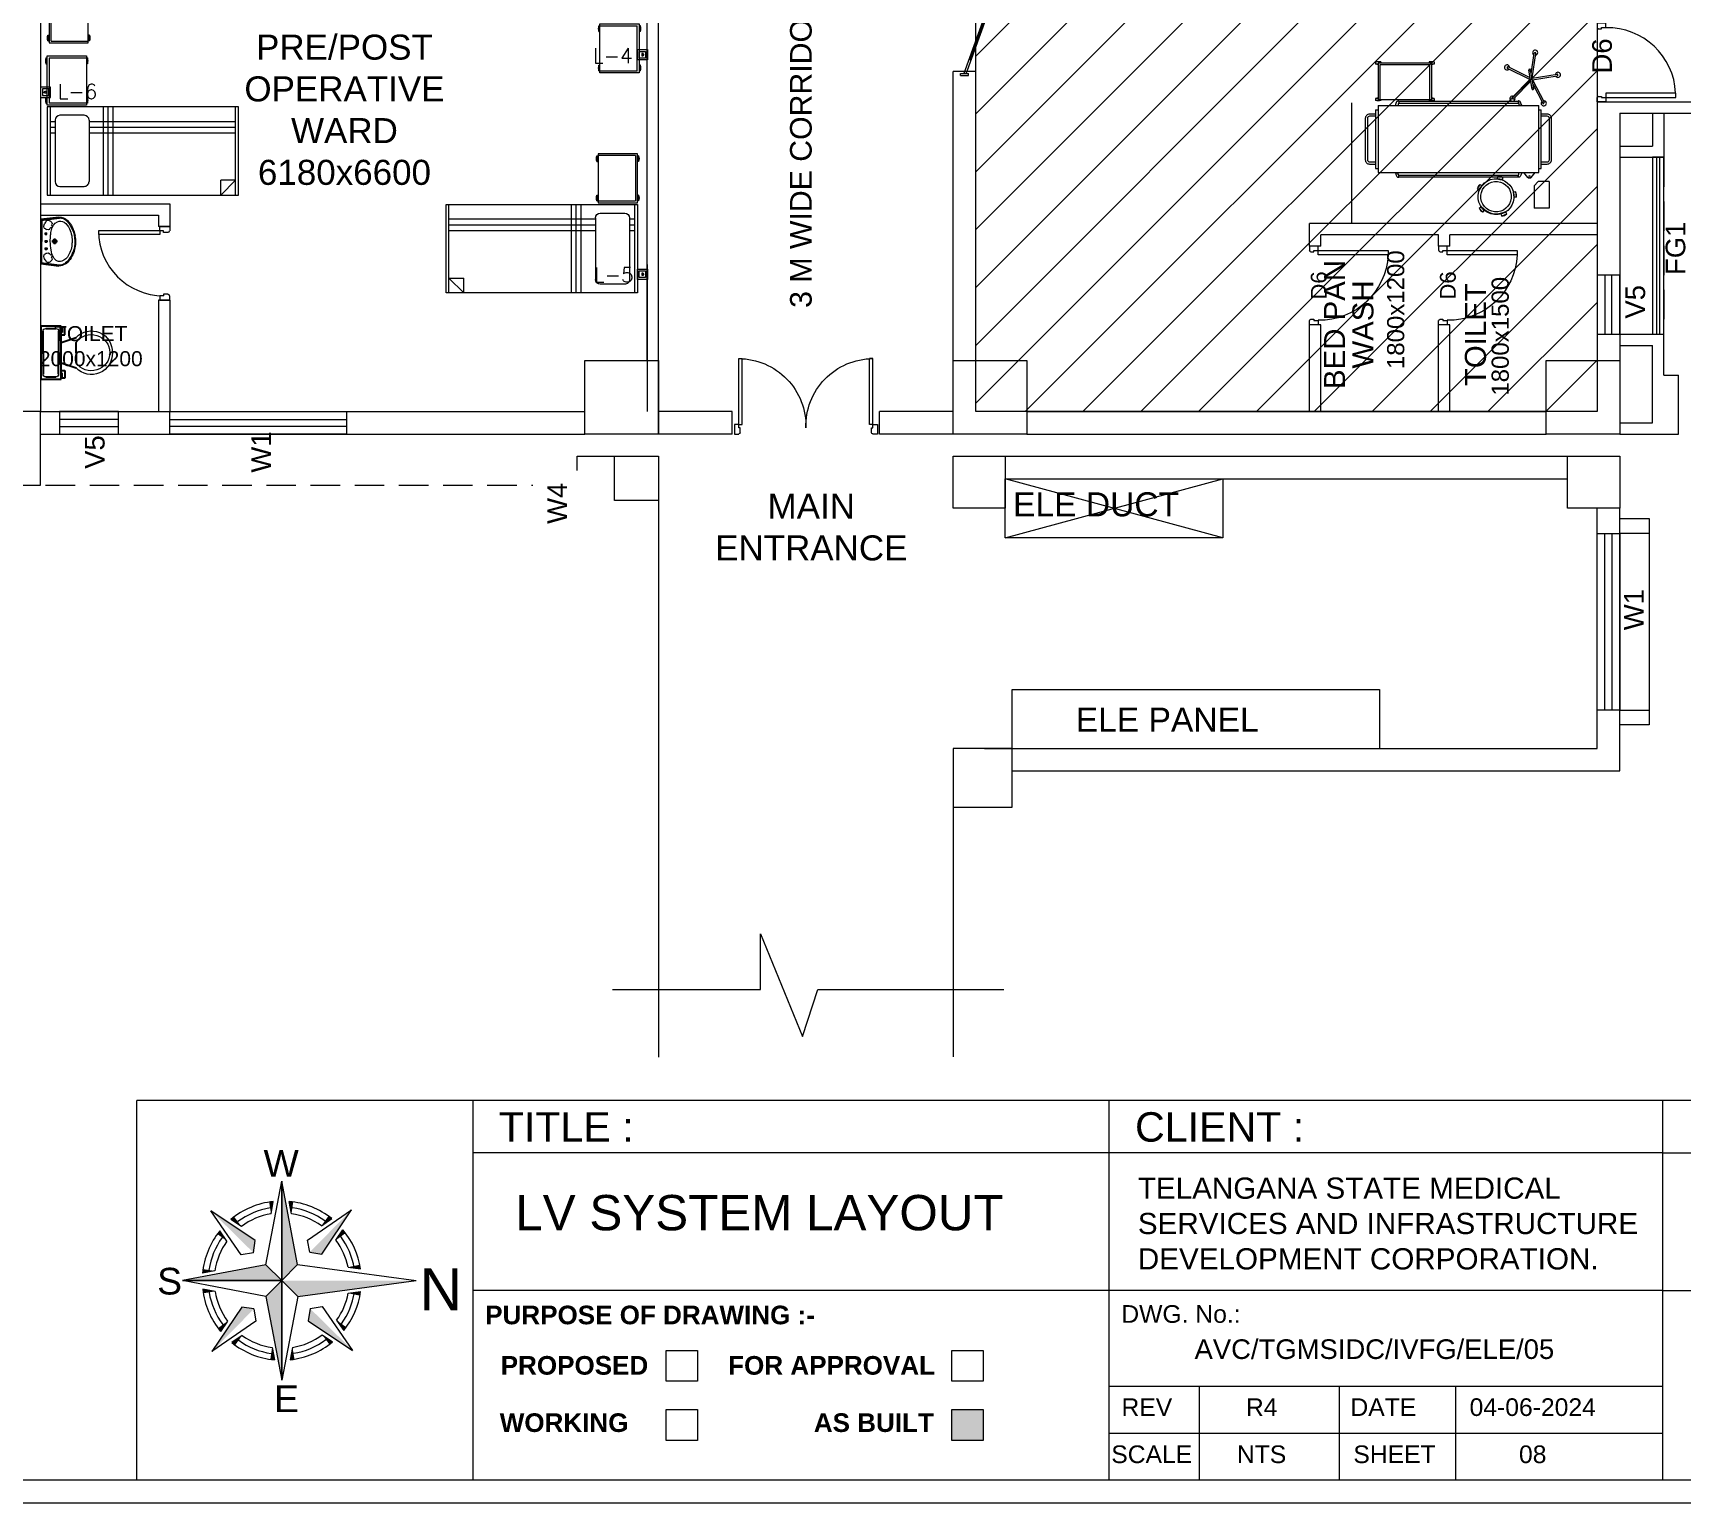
# Model space of a CAD drawing. Extents: x 3552052 to 4102982, y -707811 to -630695.
# Drawn here: x 3829837 to 3846626, y -666235 to -651262 of the extents above; entities that cross this region are included whole.
import ezdxf
from ezdxf.enums import TextEntityAlignment as Align

# ---------------------------------------------------------------- set-up
doc = ezdxf.new("R2010")
doc.units = 0
doc.header["$LTSCALE"] = 6
doc.header["$MEASUREMENT"] = 0
doc.linetypes.add('CONTINU', pattern=[0])
doc.linetypes.add('HIDDEN', pattern=[0.375, 0.25, -0.125])
doc.layers.get('0').update_dxf_attribs({"linetype": 'CONTINUOUS', "lineweight": 0})
for name, color, linetype, lineweight in [('0.0', 8, 'CONTINUOUS', 0), ('Bed', 33, 'CONTINUOUS', 0), ('Chajja', 7, 'CONTINUOUS', 0), ('COL', 5, 'CONTINUOUS', 0), ('D.F', 251, 'CONTINUOUS', 0), ('DIM', 7, 'CONTINUOUS', 0), ('DOOR', 44, 'CONTINUOUS', 0), ('ELE.LAN POINT', 3, 'CONTINUOUS', 0), ('FA-FIRE TEXT', 7, 'CONTINUOUS', 0), ('formate text', 8, 'CONTINUOUS', 0), ('furniture', 33, 'CONTINUOUS', 0), ('JOINERY', 7, 'CONTINUOUS', 0), ('MEP_HVAC_TEXT', 7, 'CONTINUOUS', 0), ('TITLE', 7, 'CONTINUOUS', 0), ('WALL', 8, 'CONTINUOUS', 0), ('Window', 161, 'CONTINUOUS', 0)]:
    doc.layers.add(name, color=color, linetype=linetype, lineweight=lineweight)
doc.styles.add('ARIAL', font='arial.ttf')
doc.styles.add('FORMATE', font='arialbd.ttf')
doc.styles.add('ROMANS', font='romans.shx')
doc.styles.add('style3', font='arialbd.ttf')
doc.linetypes.add('ZIGZAG', pattern='A,0.0001,-0.2,[131,ltypeshp.shx,S=0.2,R=0,X=-0.2,Y=0],-0.4,[131,ltypeshp.shx,S=0.2,R=180,X=0.2,Y=0],-0.2', length=0.8001)

# ---------------------------------------------------------------- blocks, each defined once
blk = doc.blocks.new('Z$W@#5624')
at = {"layer": 'DOOR'}
for p, q in [((1770, 446), (949, 745)), ((1779, 470), (957, 769)), ((1122, 709), (1113, 685)), ((1610, 518), (1117, 697)), ((0, 499), (25, 499)), ((0, 400), (0, 499)), ((19, 429), (28, 453)), ((19, 429), (840, 130)), ((25, 400), (25, 499)), ((28, 453), (849, 154)), ((1614, 529), (1606, 506)), ((1779, 470), (1770, 446)), ((1798, 499), (1773, 499)), ((1773, 400), (1773, 499)), ((1798, 400), (1798, 499)), ((0, 400), (25, 400)), ((183, 369), (192, 393)), ((188, 381), (680, 202)), ((685, 214), (676, 190)), ((1798, 400), (1773, 400))]:
    blk.add_line(p, q, dxfattribs=at)
at = {"layer": 'DOOR', "color": 145, "extrusion": (0, 0, -1)}
for centre, start_param, end_param in [((0, 449), -0.523599, 0.523599), ((1798, 449), 2.617994, 3.665191)]:
    blk.add_ellipse(centre, major_axis=(899, 0), ratio=1, start_param=start_param, end_param=end_param, dxfattribs=at)
blk = doc.blocks.new('A$C6969112B')
at = {"layer": 'Bed', "color": 8}
for p, q in [((387, 1872), (116, 1872)), ((116, 1872), (116, 1719)), ((387, 1872), (387, 1762)), ((1421, 1704), (1464, 1956)), ((1438, 1701), (1481, 1953)), ((343, 1719), (116, 1719)), ((343, 1719), (387, 1762)), ((428, 1689), (478, 1729)), ((478, 1766), (1160, 1766)), ((478, 131), (478, 1766)), ((521, 1793), (1116, 1793)), ((521, 1766), (521, 1793)), ((1116, 1766), (1116, 1793)), ((1160, 131), (1160, 1766)), ((1374, 1709), (1186, 1807)), ((1421, 1704), (1194, 1823)), ((1409, 1685), (1229, 1510)), ((1324, 1707), (1324, 1710)), ((1329, 1699), (1522, 1666)), ((1332, 1716), (1525, 1683)), ((1340, 1697), (1343, 1714)), ((1438, 1701), (1691, 1738)), ((1443, 1679), (1554, 1454)), ((1483, 1690), (1694, 1721)), ((1512, 1667), (1515, 1685)), ((229, 1539), (227, 1517)), ((227, 1517), (279, 1511)), ((229, 1539), (281, 1533)), ((281, 1533), (279, 1511)), ((428, 1654), (478, 1615)), ((432, 1559), (432, 1557)), ((434, 343), (434, 1557)), ((451, 343), (451, 1557)), ((453, 1559), (453, 1557)), ((476, 1595), (476, 1561)), ((1162, 1595), (1162, 1561)), ((1185, 1559), (1185, 1557)), ((1186, 343), (1186, 1557)), ((1204, 343), (1204, 1557)), ((1205, 1559), (1205, 1557)), ((1425, 1676), (1242, 1497)), ((1425, 1676), (1538, 1447)), ((1530, 1671), (1531, 1675)), ((55, 1439), (34, 1391)), ((54, 1382), (34, 1391)), ((75, 1430), (54, 1382)), ((75, 1430), (55, 1439)), ((72, 1402), (64, 1406)), ((429, 1399), (408, 1396)), ((408, 1396), (414, 1344)), ((436, 1347), (414, 1344)), ((429, 1399), (436, 1347)), ((76, 1196), (91, 1212)), ((116, 1161), (76, 1196)), ((130, 1178), (91, 1212)), ((120, 1198), (114, 1191)), ((116, 1161), (130, 1178)), ((347, 1187), (301, 1160)), ((358, 1168), (347, 1187)), ((313, 1141), (301, 1160)), ((358, 1168), (313, 1141)), ((1234, 703), (1212, 703)), ((1212, 703), (1212, 650)), ((1223, 131), (1223, 676)), ((1223, 676), (1594, 676)), ((1234, 703), (1234, 676)), ((1605, 703), (1583, 703)), ((1583, 703), (1583, 676)), ((1594, 676), (1594, 131)), ((1605, 703), (1605, 650)), ((1223, 650), (1212, 650)), ((1223, 659), (1577, 659)), ((1577, 659), (1577, 148)), ((1605, 650), (1594, 650)), ((432, 340), (432, 343)), ((453, 340), (453, 343)), ((476, 304), (476, 339)), ((1162, 304), (1162, 339)), ((1185, 340), (1185, 343)), ((1205, 340), (1205, 343)), ((1160, 131), (478, 131)), ((521, 105), (521, 131)), ((1116, 105), (521, 105)), ((1116, 105), (1116, 131)), ((1223, 157), (1212, 157)), ((1212, 157), (1212, 105)), ((1234, 105), (1212, 105)), ((1577, 148), (1223, 148)), ((1594, 131), (1223, 131)), ((1234, 131), (1234, 105)), ((1583, 131), (1583, 105)), ((1605, 105), (1583, 105)), ((1605, 157), (1594, 157)), ((1605, 157), (1605, 105))]:
    blk.add_line(p, q, dxfattribs=at)
for points in [[(565, 1793), (565, 1854, -0.414214), (608, 1897), (1029, 1897, -0.414214), (1073, 1854), (1073, 1793)], [(587, 1793), (587, 1854, -0.414214), (608, 1875), (1029, 1875, -0.414214), (1051, 1854), (1051, 1793)], [(476, 1593), (451, 1585, 0.318781), (430, 1563), (430, 1559), (455, 1559), (455, 1563), (476, 1563)], [(1162, 1593), (1186, 1585, -0.318781), (1208, 1563), (1208, 1559), (1182, 1559), (1182, 1563), (1162, 1563)], [(476, 307), (451, 314, -0.318781), (430, 336), (430, 340), (455, 340), (455, 336), (476, 336)], [(1162, 307), (1186, 314, 0.318781), (1208, 336), (1208, 340), (1182, 340), (1182, 336), (1162, 336)], [(1073, 105), (1073, 44, -0.414214), (1029, 0), (608, 0, -0.414214), (565, 44), (565, 105)], [(1051, 105), (1051, 44, -0.414214), (1029, 22), (608, 22, -0.414214), (587, 44), (587, 105)]]:
    blk.add_lwpolyline(points, format="xyb", dxfattribs=at)
for points in [[(432, 1557), (453, 1557)], [(476, 1595), (478, 1595)], [(476, 1561), (478, 1561)], [(1162, 1595), (1160, 1595)], [(1162, 1561), (1160, 1561)], [(1205, 1557), (1185, 1557)], [(432, 343), (453, 343)], [(476, 339), (478, 339)], [(1162, 339), (1160, 339)], [(1205, 343), (1185, 343)], [(476, 304), (478, 304)], [(1162, 304), (1160, 304)]]:
    blk.add_lwpolyline(points, dxfattribs=at)
blk.add_circle((435, 1672), 9.27, dxfattribs=at)
for centre, radius, start, end in [((441, 1672), 21.4, 125.427, 234.573), ((1289, 676), 80.7, 161.0754, 198.9246), ((1158, 676), 80.7, 0, 18.9246), ((1660, 676), 80.7, 161.0754, 180), ((1529, 676), 80.7, 341.0754, 18.9246), ((1289, 131), 80.7, 161.0754, 198.9246), ((1158, 131), 80.7, 341.0754, 0), ((1660, 131), 80.7, 180, 198.9246), ((1529, 131), 80.7, 341.0754, 18.9246)]:
    blk.add_arc(centre, radius, start, end, dxfattribs=at)
at = {"layer": 'Bed', "color": 8, "extrusion": (0, 0, -1)}
for centre, major_axis, start_param, end_param in [((1184, 1818), (18.5, 18.5), 1.608733, 7.212244), ((1474, 1962), (18.5, 18.5), 2.86537, 8.468881), ((1471, 1955), (4.94, 4.94), 4.096329, 5.660611), ((1427, 1691), (194, 194), -0.622575, -0.609545), ((1474, 1954), (4.94, 4.94), -0.609545, 0.954736), ((1189, 1814), (4.94, 4.94), 2.839692, 4.403974), ((1427, 1691), (194, 194), 4.403974, 4.417003), ((1191, 1817), (4.94, 4.94), 4.417003, 5.981285), ((1331, 1705), (4.94, 4.94), 2.525533, 4.096329), ((1331, 1709), (4.94, 4.94), 4.096329, 5.667125), ((1524, 1676), (4.94, 4.94), -0.61606, 0.954736), ((1699, 1730), (18.5, 18.5), 4.122007, 9.725518), ((1692, 1731), (4.94, 4.94), -0.930219, 0.634062), ((1693, 1728), (4.94, 4.94), 0.647092, 2.211374), ((1427, 1691), (-194, 194), 2.204859, 2.217888), ((232, 1332), (-182, 20), -0.000636, 6.282549), ((261, 1590), (-57.1, 57.1), 3.707499, 4.368094), ((247, 1460), (-57.1, 57.1), 0.565907, 1.226501), ((1230, 1499), (18.5, 18.5), 0.352096, 5.955607), ((1523, 1672), (4.94, 4.94), 0.954736, 2.525533), ((114, 1384), (-57.1, 57.1), 5.588367, 6.248962), ((232, 1332), (-123, 123), 4.624291, 5.911682), ((-5, 1437), (-57.1, 57.1), 2.446775, 3.107369), ((232, 1332), (-154, 17), -0.00023, 6.282955), ((487, 1380), (-57.1, 57.1), 5.038602, 5.699197), ((357, 1363), (-57.1, 57.1), 1.897009, 2.557604), ((1234, 1505), (4.94, 4.94), 3.160366, 4.724648), ((1427, 1691), (-194, 194), 4.718133, 4.731162), ((1237, 1502), (4.94, 4.94), 1.583055, 3.147337), ((1549, 1444), (18.5, 18.5), -0.904541, 4.69897), ((1544, 1450), (4.94, 4.94), 1.903729, 3.468011), ((1427, 1691), (194, 194), 1.8907, 1.903729), ((1547, 1451), (4.94, 4.94), 0.326418, 1.8907), ((146, 1236), (-57.1, 57.1), 4.308534, 4.969129), ((61, 1137), (-57.1, 57.1), 1.166941, 1.827536), ((363, 1107), (-57.1, 57.1), 6.205277, 6.865872), ((296, 1220), (-57.1, 57.1), 3.063684, 3.724279)]:
    blk.add_ellipse(centre, major_axis=major_axis, ratio=1, start_param=start_param, end_param=end_param, dxfattribs=at)
blk = doc.blocks.new('1000')
at = {"layer": 'DOOR'}
for p, q in [((0, -111, 0), (0, 0)), ((0, 0), (55, 0, 0)), ((945, 0, 0), (945, -2, 0)), ((1000, 0), (945, 0, 0)), ((1000, -111, 0), (1000, 0)), ((55, -111, 0), (0, -111, 0)), ((55, 0, 0), (55, -3, 0)), ((70, -55, 0), (55, -55, 0)), ((55, -55, 0), (55, -111, 0)), ((55, -111, 0), (55, -1001, 0)), ((111, -111, 0), (55, -111, 0)), ((70, -15, 0), (68, -15, 0)), ((70, -15, 0), (70, -55, 0)), ((111, -1001, 0), (111, -111, 0)), ((930, -15, 0), (930, -55, 0)), ((930, -15, 0), (932, -15, 0)), ((930, -55, 0), (945, -55, 0)), ((945, -55, 0), (945, -111, 0)), ((945, -111, 0), (1000, -111, 0)), ((55, -1001, 0), (111, -1001, 0))]:
    blk.add_line(p, q, dxfattribs=at)
for centre, start_param, end_param in [((55, -15, 0), 3.926897, 5.497693), ((945, -15, 0), -0.785492, 0.785304)]:
    blk.add_ellipse(centre, major_axis=(-8.84, 8.84, 0), ratio=1, start_param=start_param, end_param=end_param, dxfattribs=at)
at = {"layer": 'DOOR', "color": 145}
blk.add_ellipse((71, -128, 0), major_axis=(597, 637, 0), ratio=0.999944, start_param=3.940126, end_param=5.484659, dxfattribs=at)
blk = doc.blocks.new('A$C45A5314D')
at = {"layer": 'furniture', "color": 6, "ltscale": 0.75}
for p, q in [((-1962, 946), (-1950, 946)), ((-1962, 946), (-1950, 946)), ((-1962, 946), (-1962, 887)), ((-1962, 944), (-1950, 944)), ((-1962, 943), (-1950, 943)), ((-1962, 941), (-1950, 941)), ((-1962, 939), (-1950, 939)), ((-1962, 936), (-1950, 936)), ((-1962, 932), (-1950, 932)), ((-1962, 927), (-1950, 927)), ((-1962, 921), (-1950, 921)), ((-1962, 913), (-1950, 913)), ((-1962, 907), (-1950, 907)), ((-1962, 902), (-1950, 902)), ((-1962, 898), (-1950, 898)), ((-1962, 895), (-1950, 895)), ((-1962, 892), (-1950, 892)), ((-1962, 891), (-1950, 891)), ((-1962, 889), (-1950, 889)), ((-1962, 888), (-1950, 888)), ((-1962, 887), (-1950, 887)), ((-1950, 967), (-1550, 967)), ((-1950, 467), (-1950, 967)), ((-1930, 948), (-1930, 487)), ((-1930, 948), (-1550, 948)), ((-1550, 967), (-1550, 467)), ((-1538, 946), (-1550, 946)), ((-1538, 946), (-1550, 946)), ((-1538, 944), (-1550, 944)), ((-1538, 943), (-1550, 943)), ((-1538, 941), (-1550, 941)), ((-1538, 939), (-1550, 939)), ((-1538, 936), (-1550, 936)), ((-1538, 932), (-1550, 932)), ((-1538, 927), (-1550, 927)), ((-1538, 921), (-1550, 921)), ((-1538, 913), (-1550, 913)), ((-1538, 907), (-1550, 907)), ((-1538, 902), (-1550, 902)), ((-1538, 898), (-1550, 898)), ((-1538, 895), (-1550, 895)), ((-1538, 892), (-1550, 892)), ((-1538, 891), (-1550, 891)), ((-1538, 889), (-1550, 889)), ((-1538, 888), (-1550, 888)), ((-1538, 887), (-1550, 887)), ((-1538, 946), (-1538, 887)), ((-1962, 545), (-1950, 545)), ((-1962, 545), (-1950, 545)), ((-1962, 545), (-1962, 486)), ((-1962, 543), (-1950, 543)), ((-1962, 542), (-1950, 542)), ((-1962, 540), (-1950, 540)), ((-1962, 538), (-1950, 538)), ((-1962, 535), (-1950, 535)), ((-1962, 531), (-1950, 531)), ((-1962, 526), (-1950, 526)), ((-1962, 520), (-1950, 520)), ((-1962, 512), (-1950, 512)), ((-1962, 506), (-1950, 506)), ((-1538, 545), (-1550, 545)), ((-1538, 545), (-1550, 545)), ((-1538, 543), (-1550, 543)), ((-1538, 542), (-1550, 542)), ((-1538, 540), (-1550, 540)), ((-1538, 538), (-1550, 538)), ((-1538, 535), (-1550, 535)), ((-1538, 531), (-1550, 531)), ((-1538, 526), (-1550, 526)), ((-1538, 520), (-1550, 520)), ((-1538, 512), (-1550, 512)), ((-1538, 506), (-1550, 506)), ((-1538, 545), (-1538, 486)), ((-1962, 501), (-1950, 501)), ((-1962, 497), (-1950, 497)), ((-1962, 494), (-1950, 494)), ((-1962, 491), (-1950, 491)), ((-1962, 490), (-1950, 490)), ((-1962, 488), (-1950, 488)), ((-1962, 487), (-1950, 487)), ((-1962, 486), (-1950, 486)), ((-1962, 486), (-1950, 486)), ((-1550, 467), (-1950, 467)), ((-1550, 487), (-1930, 487)), ((-1538, 501), (-1550, 501)), ((-1538, 497), (-1550, 497)), ((-1538, 494), (-1550, 494)), ((-1538, 491), (-1550, 491)), ((-1538, 490), (-1550, 490)), ((-1538, 488), (-1550, 488)), ((-1538, 487), (-1550, 487)), ((-1538, 486), (-1550, 486))]:
    blk.add_line(p, q, dxfattribs=at)
at = {"layer": 'furniture', "color": 6}
for p, q in [((0, 450), (-1950, 450)), ((-1950, 450), (-1950, -450)), ((-1920, 450), (-1920, -450)), ((-1572, 362), (-1820, 362)), ((-1377, -450), (-1377, 450)), ((-1327, -450), (-1327, 450)), ((-1277, -450), (-1277, 450)), ((-30, -450), (-30, 450)), ((0, -450), (0, 450)), ((-1920, 300), (-1869, 300)), ((-1920, 241), (-1869, 241)), ((-1920, 182), (-1869, 182)), ((-1869, 313), (-1869, -313)), ((-1523, 313), (-1523, -313)), ((-1523, 300), (-30, 300)), ((-1523, 241), (-30, 241)), ((-1523, 182), (-30, 182)), ((-180, -450), (-30, -300)), ((-180, -450), (-180, -300)), ((-30, -300), (-180, -300)), ((-1950, -450), (0, -450)), ((-1820, -362), (-1572, -362))]:
    blk.add_line(p, q, dxfattribs=at)
at = {"layer": 'furniture', "color": 6, "ltscale": 0.75}
for centre, start, end in [((-1876, 917), 161.0754, 198.9247), ((-1624, 917), 341.0754, 18.9247), ((-1876, 516), 161.0754, 198.9247), ((-1624, 516), 341.0754, 18.9247)]:
    blk.add_arc(centre, 91.1, start, end, dxfattribs=at)
at = {"layer": 'furniture', "color": 6}
for centre, start, end in [((-1820, 313), 90, 180), ((-1572, 313), 0, 90), ((-1820, -313), 180, 270), ((-1572, -313), 270, 0)]:
    blk.add_arc(centre, 49.2, start, end, dxfattribs=at)
blk = doc.blocks.new('21500')
at = {"layer": 'DOOR'}
for p, q in [((68, 100), (68, 770)), ((68, 770), (102, 770)), ((102, 100), (102, 770)), ((1398, 100), (1398, 770)), ((1432, 770), (1398, 770)), ((1432, 100), (1432, 770)), ((68, 100), (102, 100)), ((68, 0), (68, 2)), ((82, 15), (80, 15)), ((1432, 100), (1398, 100)), ((1418, 15), (1420, 15)), ((1432, 0), (1432, 2))]:
    blk.add_line(p, q, dxfattribs=at)
for points in [[(82, 65), (68, 65), (68, 100), (22, 100), (22, 0), (68, 0)], [(82, 15), (82, 65)], [(1418, 65), (1432, 65), (1432, 100), (1478, 100), (1478, 0), (1432, 0)], [(1418, 15), (1418, 65)]]:
    blk.add_lwpolyline(points, dxfattribs=at)
at = {"layer": 'DOOR', "color": 145}
for centre, start, end in [((64, 84), 358.4209, 89.721), ((1436, 84), 90.279, 181.5791)]:
    blk.add_arc(centre, 686, start, end, dxfattribs=at)
at = {"layer": 'DOOR'}
for centre, start, end in [((68, 15), 270, 0), ((1432, 15), 180, 270)]:
    blk.add_arc(centre, 12.5, start, end, dxfattribs=at)
blk = doc.blocks.new('750')
at = {"layer": 'DOOR'}
for p, q in [((-50, 705), (-47.5, 705)), ((-35, 690), (-35, 692.5)), ((-50, 45), (-47.5, 45)), ((-35, 60), (-35, 57.5)), ((50, 45), (50, 80)), ((50, 80), (675, 80)), ((50, 45), (675, 45)), ((675, 45), (675, 80))]:
    blk.add_line(p, q, dxfattribs=at)
for points in [[(15, 690), (15, 705), (50, 705), (50, 750), (-50, 750), (-50, 705)], [(-35, 690), (15, 690)], [(15, 60), (15, 45), (50, 45), (50, 0), (-50, 0), (-50, 45)], [(-35, 60), (15, 60)]]:
    blk.add_lwpolyline(points, dxfattribs=at)
for centre, start, end in [((-35, 705), 180, 270), ((-35, 45), 90, 180)]:
    blk.add_arc(centre, 12.5, start, end, dxfattribs=at)
at = {"layer": 'DOOR', "color": 145}
blk.add_arc((15, 45), 660, 0, 90, dxfattribs=at)
blk = doc.blocks.new('rhej')
at = {"color": 8, "lineweight": 25}
for p, q in [((272, 189), (272, 266)), ((272, 266), (298, 266)), ((310, 189), (272, 189)), ((298, 266), (298, 215)), ((298, 215), (310, 215)), ((310, 279), (310, -264)), ((517, 279), (310, 279)), ((336, 228), (336, 8)), ((466, 254), (362, 254)), ((491, 8), (491, 228)), ((517, 8), (517, 279)), ((310, 111), (155, 163)), ((155, 8), (155, 111)), ((155, 8), (155, -96)), ((336, -212), (336, 8)), ((491, 8), (491, -212)), ((517, -264), (517, 8)), ((310, -96), (155, -147)), ((272, -173), (272, -251)), ((310, -173), (272, -173)), ((272, -251), (298, -251)), ((298, -251), (298, -199)), ((298, -199), (310, -199)), ((310, -264), (517, -264)), ((466, -238), (362, -238))]:
    blk.add_line(p, q, dxfattribs=at)
at = {"color": 8, "extrusion": (0, 0, -1)}
for centre, major_axis, start_param, end_param in [((0, 16), (151, -151), 2.319632, 4.738539), ((1, 2), (-134, -134), 0.814663, 3.31238), ((359, 231), (-16.2, -16.2), 0.643501, 2.498091), ((469, 231), (16.2, -16.2), 3.785094, 5.639684), ((0, 0), (-151, -151), 4.686239, 7.105146), ((1, 13), (-134, -134), 4.541602, 7.039318), ((359, -215), (-16.2, -16.2), -0.927295, 0.927295), ((469, -215), (16.2, -16.2), 5.35589, 7.21048)]:
    blk.add_ellipse(centre, major_axis=major_axis, ratio=1, start_param=start_param, end_param=end_param, dxfattribs=at)
blk = doc.blocks.new('u46')
at = {"color": 8, "lineweight": 25}
for p, q in [((-10, 228), (175, 249)), ((-10, 220), (181, 242)), ((-1, -209), (1, 209)), ((57, 81), (29, 81)), ((62, 2), (29, 2)), ((44, 93), (44, 67)), ((44, 14), (44, -13)), ((163, 3), (102, 3)), ((133, -27), (133, 33)), ((62, -73), (29, -73)), ((44, -61), (44, -87)), ((-10, -216), (181, -238)), ((-10, -224), (175, -245))]:
    blk.add_line(p, q, dxfattribs=at)
at = {"color": 8, "extrusion": (0, 0, -1)}
for centre, major_axis, start_param, end_param in [((56, 154), (0, 34), 4.33982, 5.202657), ((145, 128), (1, 126), -1.238036, -0.892193), ((66, 199), (0, 20.7), -1.101507, 0.481509), ((57, 163), (-0.3, 56.9), 0.324902, 0.965135), ((208, 103), (0, 110), -1.431017, -0.436146), ((110, 167), (-6.08, 6.08), 4.867594, 6.265028), ((90, 185), (0, 17.9), 0.880684, 2.260744), ((190, 138), (0, 70.9), -0.405199, 0.56573), ((188, 150), (0, 99.5), -0.132539, 0.848731), ((186, 148), (0.1, 94.4), -0.049658, 0.838116), ((154, 79), (0, 140), 0.557563, 1.193786), ((57, 20), (0, 275), 0.806541, 1.180915), ((50, 14), (0, 294), 0.809856, 1.41441), ((65, 170), (0.3, 49.2), 3.359735, 4.09512), ((44, 81), (0.02, 6.43), 3.139035, 9.42222), ((44, 2), (0.08, 6.43), 3.12883, 9.412015), ((62, 153), (0, 31.9), 2.620328, 3.422401), ((104, 118), (-0.2, 26.8), -1.278641, -0.487266), ((820, -1), (0, 732), -1.56667, -1.474079), ((888, 37), (1, 801), 4.558159, 4.668067), ((96, 136), (0, 7.39), -0.727724, 1.373337), ((387, 48), (0, 296), -1.495794, -1.328336), ((110, 165), (5.47, 5.47), 2.097053, 3.541809), ((133, 3), (0, 21.6), 3.141254, 9.424439), ((133, 3), (-0.1, 15.5), 3.145308, 9.428493), ((133, 3), (0, 10.9), 3.142047372431534, 9.42523267961112), ((13, 7), (0, 298), 1.141495, 1.637774), ((35, 3), (0, 303), 1.155365, 1.952189), ((72, -2), (0, 274), 1.346594, 1.865175), ((56, -148), (0, 34), 4.222121, 5.084958), ((65, -164), (0.1, 49.2), -0.960797, -0.225412), ((145, -122), (0, 126), 4.027191, 4.373034), ((44, -73), (0.02, 6.43), 3.139035, 9.42222), ((62, -147), (-0.1, 31.9), -0.276767, 0.525307), ((104, -111), (0.2, 26.8), 3.628858, 4.420234), ((97, -128), (-0.03, 8.55), 1.455188, 3.796569), ((263, -74), (0, 167), 4.181112, 4.641559), ((110, -161), (-6.08, 6.08), 4.730546, 6.12798), ((111, -159), (6.17, 6.17), 4.354779, 6.027124), ((90, -178), (0, 17.9), 0.880848, 2.260908), ((193, -126), (0, 80.1), 3.554495, 4.299548), ((163, -80), (0, 126), 2.054055, 2.802751), ((56, -13), (0, 287), 1.808981, 2.322804), ((62, -11), (0, 247), 1.579809, 2.112792), ((124, -52), (0, 200), 1.868215, 2.281789), ((66, -193), (0, 20.7), 2.661884, 4.2449), ((57, -157), (0.3, 56.9), 2.176458, 2.816691), ((181, -107), (0, 94.7), 2.890537, 3.362984), ((185, -162), (-0.1, 83.2), 2.850118, 3.264751), ((188, -160), (0, 78.1), 2.562376, 3.231693), ((187, -138), (0, 106), 2.310552, 2.942572), ((172, -117), (0, 123), 2.127435, 2.640092)]:
    blk.add_ellipse(centre, major_axis=major_axis, ratio=1, start_param=start_param, end_param=end_param, dxfattribs=at)
blk = doc.blocks.new('AAA')
at = {"layer": 'D.F', "linetype": 'ByBlock'}
h = blk.add_hatch(dxfattribs=at)
h.set_pattern_fill('ANSI31', color=8, scale=3333, style=0)
h.set_pattern_definition([(45, (895212.25, 36082.3), (-294.59836, 294.59836), [])])
h.paths.add_polyline_path([(3931564.4, -681421.4), (3937894.4, -681421.4), (3937894.4, -697851.4), (3931564.4, -697851.4)])
at = {"layer": 'Chajja', "color": 8, "linetype": 'ByBlock'}
for p, q in [((3927504.4, -698306.5), (3927884.4, -698306.5)), ((3927504.4, -698451.4), (3927504.4, -698306.5)), ((3938424.4, -699091.4, -101230.8), (3938424.4, -700891.4, -101230.8))]:
    blk.add_line(p, q, dxfattribs=at)
at = {"layer": 'Chajja', "color": 8, "linetype": 'HIDDEN', "ltscale": 200}
blk.add_line((3904539.4, -698601.4), (3927054.4, -698601.4), dxfattribs=at)
at = {"layer": 'Chajja', "color": 8, "linetype": 'ByBlock', "elevation": -101230.8}
blk.add_lwpolyline([(3938124.4, -698941.4), (3938424.4, -698941.4), (3938424.4, -699091.4), (3938124.4, -699091.4)], dxfattribs=at)
at = {"layer": 'Chajja', "color": 7, "linetype": 'ByBlock', "elevation": -101230.8}
blk.add_lwpolyline([(3938124.4, -700891.4), (3938424.4, -700891.4), (3938424.4, -701041.4), (3938124.4, -701041.4)], dxfattribs=at)
at = {"layer": 'COL', "color": 8}
for points in [[(3928334.4, -697331.5), (3928334.4, -698081.5), (3927584.4, -698081.5), (3927584.4, -697331.5)], [(3922039.4, -697851.4), (3921289.4, -697851.4), (3921289.4, -698601.4), (3922039.4, -698601.4)], [(3927884.4, -698756.5), (3927884.4, -698306.5), (3928334.4, -698306.5), (3928334.4, -698756.5)], [(3931334.4, -698836.5), (3931334.4, -698306.5), (3931864.4, -698306.5), (3931864.4, -698836.5)], [(3937594.4, -698836.5), (3937594.4, -698306.5), (3938124.4, -698306.5), (3938124.4, -698836.5)]]:
    blk.add_lwpolyline(points, close=True, dxfattribs=at)
at = {"layer": 'COL', "color": 8, "elevation": -101230.8}
blk.add_lwpolyline([(3931934.4, -701881.4), (3931934.4, -701281.4), (3931334.4, -701281.4), (3931334.4, -701881.4)], close=True, dxfattribs=at)
at = {"layer": 'D.F', "color": 8, "linetype": 'ByBlock'}
for p, q in [((3937894.4, -694696.4, -101230.8), (3939209.4, -694696.4, -101230.8)), ((3938124.4, -694811.4, -101230.8), (3939324.4, -694811.4, -101230.8)), ((3938459.4, -694811.4, -101228.4), (3938459.4, -695146.4, -101226.7)), ((3938574.4, -694811.4, -101228.5), (3938574.4, -695261.4, -101226.7)), ((3938124.4, -695146.4, 4.1), (3938459.4, -695146.4, -81824.1)), ((3938124.4, -695261.4, 4.1), (3938574.4, -695261.4, -101226.7)), ((3938124.4, -697061.4, 4.1), (3938574.4, -697061.4, -101226.7)), ((3938124.4, -697176.4, 4.1), (3938459.4, -697176.4, -81824.1)), ((3938459.4, -697966.4, -101230.8), (3938459.4, -697176.4, -101226.7)), ((3938574.4, -697481.4, -101228.4), (3938574.4, -697061.4, -101226.7)), ((3938574.4, -697481.4, -101230.8), (3938724.4, -697481.4, -101230.8)), ((3938724.4, -698081.4, -253628), (3938724.4, -697481.4, -202461.5)), ((3938124.4, -697966.4, -101230.8), (3938459.4, -697966.4, -101230.8)), ((3938124.4, -698081.4, -101230.8), (3938574.4, -698081.4, -101230.8)), ((3938574.4, -698081.4, -101230.8), (3938724.4, -698081.4, -101230.8))]:
    blk.add_line(p, q, dxfattribs=at)
at = {"layer": 'D.F', "color": 8, "lineweight": 0}
for p, q in [((3937894.4, -694696.4), (3937894.4, -697331.5)), ((3938124.4, -694811.4), (3938124.4, -697331.5)), ((3934964.4, -696166.4), (3934964.4, -695936.4)), ((3937894.4, -695936.4), (3934964.4, -695936.4)), ((3935079.4, -696166.4), (3934964.4, -696166.4)), ((3935079.4, -696166.4), (3935079.4, -696051.4)), ((3936279.4, -696051.4), (3935079.4, -696051.4)), ((3936279.4, -696166.4), (3936279.4, -696051.4)), ((3936394.4, -696166.4), (3936279.4, -696166.4)), ((3936394.4, -696166.4), (3936394.4, -696051.4)), ((3937894.4, -696051.4), (3936394.4, -696051.4)), ((3935079.4, -696966.4), (3934964.4, -696966.4)), ((3934964.4, -697851.4), (3934964.4, -696966.4)), ((3935079.4, -697851.4), (3935079.4, -696966.4)), ((3936394.4, -696966.4), (3936279.4, -696966.4)), ((3936279.4, -697851.4), (3936279.4, -696966.4)), ((3936394.4, -697851.4), (3936394.4, -696966.4)), ((3932084.4, -697851.4), (3937374.4, -697851.4)), ((3932084.4, -698081.4), (3937374.4, -698081.4)), ((3931864.4, -698306.5), (3937594.4, -698306.5)), ((3931864.4, -698536.5), (3935679.4, -698536.5)), ((3935679.4, -698536.5), (3937594.4, -698536.5)), ((3931653.5, -701281.5), (3937594.4, -701281.5))]:
    blk.add_line(p, q, dxfattribs=at)
at = {"layer": 'D.F', "color": 8, "linetype": 'HIDDEN', "ltscale": 200}
blk.add_line((3938574.4, -695261.4, -101226.7), (3938574.4, -697061.4, -101226.7), dxfattribs=at)
at = {"layer": 'D.F', "color": 8, "linetype": 'ZIGZAG', "ltscale": 10, "flags": 128}
blk.add_lwpolyline([(3937894.4, -695936.4), (3935394.9, -695936.4), (3935394.9, -694707.6)], dxfattribs=at)
at = {"layer": 'D.F', "color": 8, "linetype": 'ByBlock', "elevation": -101227.2}
blk.add_lwpolyline([(3938459.4, -695261.4), (3938459.4, -697061.4), (3938574.4, -697061.4), (3938574.4, -695261.4)], close=True, dxfattribs=at)
at = {"layer": 'D.F', "color": 8, "linetype": 'Continuous'}
for points, elevation in [([(3938534.4, -695261.4), (3938499.4, -695261.4), (3938499.4, -697061.4), (3938534.4, -697061.4)], -101227.2), ([(3937894.4, -697061.4), (3938124.4, -697061.4), (3938124.4, -696461.4), (3937894.4, -696461.4)], 4.1), ([(3937894.4, -697061.4), (3938124.4, -697061.4), (3938124.4, -696461.4), (3937894.4, -696461.4)], 4.1), ([(3937974.4, -697061.4), (3938044.4, -697061.4), (3938044.4, -696461.4), (3937974.4, -696461.4)], 4.1), ([(3937974.4, -697061.4), (3938044.4, -697061.4), (3938044.4, -696461.4), (3937974.4, -696461.4)], 4.1)]:
    blk.add_lwpolyline(points, close=True, dxfattribs=dict(at, elevation=elevation))
at = {"layer": 'D.F', "color": 8}
for points in [[(3932084.4, -697331.5), (3932084.4, -698081.5), (3931334.4, -698081.5), (3931334.4, -697331.5)], [(3938124.4, -697331.5), (3938124.4, -698081.5), (3937374.4, -698081.5), (3937374.4, -697331.5)], [(3931334.4, -698836.5), (3931334.4, -698306.5), (3931864.4, -698306.5), (3931864.4, -698836.5)], [(3937594.4, -698836.5), (3937594.4, -698306.5), (3938124.4, -698306.5), (3938124.4, -698836.5)]]:
    blk.add_lwpolyline(points, close=True, dxfattribs=at)
at = {"layer": 'D.F', "color": 8, "lineweight": 0}
for points in [[(3934082.7, -699136.5), (3931864.4, -698536.5)], [(3931864.4, -699136.5), (3934082.7, -698536.5)]]:
    blk.add_lwpolyline(points, dxfattribs=at)
blk.add_lwpolyline([(3931864.4, -699136.5), (3931864.4, -698536.5), (3934082.7, -698536.5), (3934082.7, -699136.5)], close=True, dxfattribs=at)
at = {"layer": 'D.F', "color": 8, "linetype": 'ByBlock', "elevation": -101230.8}
blk.add_lwpolyline([(3938124.4, -698941.4), (3938424.4, -698941.4), (3938424.4, -699091.4), (3938124.4, -699091.4)], dxfattribs=at)
at = {"layer": 'WALL', "color": 8, "linetype": 'ByBlock'}
for p, q in [((3922039.4, -691926.4), (3922039.4, -696651.4)), ((3928219.4, -697331.5), (3928219.4, -691926.4)), ((3928334.4, -698081.4), (3928334.4, -691926.4)), ((3931564.4, -694386.7), (3931334.4, -694386.7)), ((3931334.4, -697331.5), (3931334.4, -694386.7)), ((3931564.4, -697331.5), (3931564.4, -694386.7)), ((3922039.4, -695736.4), (3923354.4, -695736.4)), ((3922039.4, -695851.4), (3923239.4, -695851.4)), ((3923239.4, -695851.4), (3923239.4, -695966.5)), ((3923354.4, -695736.4), (3923354.4, -695966.5)), ((3923354.4, -695966.5), (3923239.4, -695966.5)), ((3922039.4, -696651.4), (3922039.4, -697851.4)), ((3923239.4, -696716.4), (3923239.4, -697851.4)), ((3923354.4, -696716.4), (3923239.4, -696716.4)), ((3923354.4, -696716.4), (3923354.4, -697851.4)), ((3928334.4, -697331.5), (3928334.4, -696866.4)), ((3922039.4, -697851.4), (3924039.4, -697851.4)), ((3924039.4, -697851.4), (3927584.4, -697851.4)), ((3929084.4, -697851.4), (3928334.4, -697851.4)), ((3929084.4, -697851.4), (3928334.4, -697851.4)), ((3929084.4, -698081.4), (3929084.4, -697851.4)), ((3929084.4, -698081.4), (3929084.4, -697851.4)), ((3930584.4, -698081.4), (3930584.4, -697851.4)), ((3931334.4, -697851.4), (3930584.4, -697851.4)), ((3930584.4, -698081.4), (3930584.4, -697851.4)), ((3931334.4, -697851.4), (3930584.4, -697851.4)), ((3922039.4, -698081.4), (3927584.4, -698081.4)), ((3929084.4, -698081.4), (3928334.4, -698081.4)), ((3929084.4, -698081.4), (3928334.4, -698081.4)), ((3931334.4, -698081.4), (3930584.4, -698081.4)), ((3931334.4, -698081.4), (3930584.4, -698081.4)), ((3928334.4, -698756.5), (3928334.4, -704427.7)), ((3931334.4, -701281.4), (3931334.4, -704423.6)), ((3929373.3, -703170.5), (3929799.9, -704217.2)), ((3929373.3, -703738.7), (3929373.3, -703170.5)), ((3927863.9, -703738.7), (3929373.3, -703738.7)), ((3929799.9, -704217.2), (3929955.2, -703738.7)), ((3929955.2, -703738.7), (3931852.6, -703738.7))]:
    blk.add_line(p, q, dxfattribs=at)
at = {"layer": 'WALL', "color": 8, "lineweight": 0}
for p, q in [((3928219.4, -696351.4), (3928219.4, -697851.4)), ((3931864.4, -698536.5), (3935679.4, -698536.5)), ((3935679.4, -698536.5), (3937594.4, -698536.5)), ((3931934.4, -700681.4, -101230.8), (3935679.4, -700681.4, -101230.8)), ((3931934.4, -701281.4, -101230.8), (3931934.4, -700681.4, -101230.8)), ((3935679.4, -700681.4, -101230.8), (3935679.4, -701281.4, -101230.8))]:
    blk.add_line(p, q, dxfattribs=at)
at = {"layer": 'WALL', "color": 8, "linetype": 'ByBlock'}
blk.add_lwpolyline([(3931564.4, -681421.4), (3937894.4, -681421.4), (3937894.4, -697851.4), (3931564.4, -697851.4)], close=True, dxfattribs=at)
at = {"layer": 'WALL', "color": 8, "lineweight": 0, "elevation": -101230.8}
for points in [[(3931934.4, -701511.4), (3938124.4, -701511.4), (3938124.4, -698836.5)], [(3931934.4, -701281.4), (3937894.4, -701281.4), (3937894.4, -698836.5)]]:
    blk.add_lwpolyline(points, dxfattribs=at)
at = {"layer": 'Window', "color": 8, "linetype": 'Continuous'}
for points in [[(3922830.9, -698081.4), (3922830.9, -697851.4), (3922230.9, -697851.4), (3922230.9, -698081.4)], [(3925154.4, -697851.4), (3925154.4, -698081.4), (3923354.4, -698081.4), (3923354.4, -697851.4)], [(3922830.9, -698001.4), (3922830.9, -697931.4), (3922230.9, -697931.4), (3922230.9, -698001.4)], [(3925154.4, -697931.4), (3925154.4, -698001.4), (3923354.4, -698001.4), (3923354.4, -697931.4)]]:
    blk.add_lwpolyline(points, close=True, dxfattribs=at)
at = {"layer": 'Window', "linetype": 'Continuous', "elevation": -101230.8}
for points in [[(3938124.4, -700891.4), (3937894.4, -700891.4), (3937894.4, -699091.4), (3938124.4, -699091.4)], [(3938044.4, -700891.4), (3937974.4, -700891.4), (3937974.4, -699091.4), (3938044.4, -699091.4)]]:
    blk.add_lwpolyline(points, close=True, dxfattribs=at)
at = {"layer": 'D.F', "color": 8, "linetype": 'Continuous'}
for name, p, xscale, yscale, zscale, rotation in [('Z$W@#5624', (3931074.4, -692926.7), 0.8343726266175508, 0.8343726266175508, 0.8343726266175508, 270), ('1000', (3937894.4, -694696.4, -101230.8), 0.7999999984167692, 0.7999999984167692, 0.7999999984167692, 90.0000132735122), ('1000', (3934964.4, -696166.4), -0.7999999988824311, 0.7999999986495823, 0.7999999999883585, 89.99998672648756), ('1000', (3936279.4, -696166.4), -0.7999999988824311, 0.7999999986495823, 0.7999999999883585, 89.99998672648756)]:
    blk.add_blockref(name, p, dxfattribs=dict(at, xscale=xscale, yscale=yscale, zscale=zscale, rotation=rotation))
at = {"layer": 'D.F', "color": 8, "xscale": -1, "rotation": 270}
blk.add_blockref('A$C6969112B', (3935533.2, -695894.8), dxfattribs=at)
at = {"layer": 'DOOR', "color": 8, "rotation": 180}
blk.add_blockref('750', (3923304.4, -695966.4), dxfattribs=at)
at = {"layer": 'DOOR', "color": 8, "linetype": 'Continuous', "xscale": -1}
blk.add_blockref('21500', (3930584.4, -698081.4), dxfattribs=at)
blk.add_blockref('21500', (3930584.4, -698081.4), dxfattribs=at)
at = {"layer": 'furniture', "color": 8, "linetype": 'Continuous', "xscale": -1}
for p, rotation in [((3924074.9, -693129.7), 179.9999868732303), ((3926168.6, -696191.8), 359.9999868732307)]:
    blk.add_blockref('A$C45A5314D', p, dxfattribs=dict(at, rotation=rotation))
at = {"layer": 'furniture', "color": 8, "linetype": 'Continuous'}
for p, rotation in [((3926186.3, -693435.5), 180.0000131267693), ((3924055.4, -695195.6), 1.312676974619592e-05)]:
    blk.add_blockref('A$C45A5314D', p, dxfattribs=dict(at, rotation=rotation))
at = {"layer": 'WALL', "color": 8, "linetype": 'ByBlock'}
blk.add_blockref('u46', (3922049.6, -696120.5), dxfattribs=at)
at = {"layer": 'WALL', "color": 8, "linetype": 'ByBlock', "rotation": 180}
blk.add_blockref('rhej', (3922556.8, -697243.5), dxfattribs=at)
at = {"layer": 'D.F', "color": 8, "style": 'ARIAL', "width": 1}
for s, height, p in [('D6', 200, (3938044.7, -694407.3, -202461.5)), ('FG1', 200, (3938792.9, -696459.9)), ('D6', 161.2, (3935139.6, -696710.9)), ('D6', 161.2, (3936454.6, -696710.9)), ('V5', 200, (3938383, -696904.1, 4.1)), ('V5', 200, (3938383, -696904.1, 4.1))]:
    blk.add_text(s, height=height, rotation=90, dxfattribs=at).set_placement(p)
at = {"layer": 'D.F', "color": 8, "linetype": 'Continuous', "style": 'ARIAL'}
for s, p in [('BED PAN', (3935391.3, -696964.1, 0)), ('WASH', (3935680.4, -696964.1, 0)), ('TOILET', (3936826.3, -697068, 101230.8))]:
    blk.add_text(s, height=214.29, rotation=90, dxfattribs=at).set_placement(p, align=Align.BOTTOM_CENTER)
for s, p in [('1800x1200', (3935755.1, -696813.5, 0)), ('1800x1500', (3936819.7, -697084, 101230.8))]:
    blk.add_text(s, height=175, rotation=90, dxfattribs=at).set_placement(p, align=Align.TOP_CENTER)
for s, p in [('ELE DUCT', (3932791, -698991.6, -80984.6)), ('ELE PANEL', (3933515.3, -701184.9, -80984.6))]:
    blk.add_text(s, height=244.9, dxfattribs=at).set_placement(p, align=Align.BOTTOM_CENTER)
at = {"layer": 'DIM', "color": 8, "attachment_point": 5, "style": 'ARIAL'}
for s, insert, char_height, width in [('PRE/POST \\POPERATIVE WARD\\P6180x6600', (3925134.2, -694778.6), 255, 2454.158), ('TOILET\\P2000x1200', (3922549.9, -697185.8, -101230.8), 153, 1626.956), ('MAIN ENTRANCE', (3929889.5, -699028.8), 255, 2770.907)]:
    blk.add_mtext(s, dxfattribs=dict(at, insert=insert, char_height=char_height, width=width))
at = {"layer": 'JOINERY', "color": 8, "style": 'ARIAL', "width": 1}
for s, p in [('V5', (3922690.7, -698434.2)), ('W1', (3924386, -698472.9)), ('W4', (3927402.4, -698994.9)), ('W1', (3938369.6, -700077.9, -101230.8))]:
    blk.add_text(s, height=200, rotation=90, dxfattribs=at).set_placement(p)
at = {"layer": 'WALL', "color": 8, "linetype": 'Continuous', "insert": (3929784.8, -695212.6), "char_height": 220.414, "width": 4941.395, "attachment_point": 5, "rotation": 90, "style": 'ARIAL'}
blk.add_mtext('3 M WIDE CORRIDOR', dxfattribs=at)
blk = doc.blocks.new('Voice')
at = {"layer": 'ELE.LAN POINT', "color": 6}
for points in [[(0, -32), (128, -32), (128, 92), (0, 92)], [(22, -10), (106, -10), (106, 70), (22, 70)], [(77, 21), (70, 21), (70, 12), (58, 12), (58, 21), (51, 21), (51, 39), (77, 39)], [(76, 23), (68, 23), (68, 13), (59, 13), (59, 23), (52, 23), (52, 37), (76, 37)]]:
    blk.add_lwpolyline(points, close=True, dxfattribs=at)
blk = doc.blocks.new('A$C4A7C6C7E')
at = {"layer": 'TITLE', "color": 8, "lineweight": 5}
for p, q in [((-4207, 4144), (0, 26095)), ((0, 26095), (0, 0)), ((0, 0), (0, 26095)), ((4144, 4207), (0, 26095)), ((-6941, 10518), (-18592, 18312)), ((-10622, 6781), (-18592, 18312)), ((-2825, 17519), (-2234, 20757)), ((2559, 17560), (1919, 20788)), ((6781, 10622), (18312, 18592)), ((10518, 6941), (18312, 18592)), ((-14385, 10390), (-16257, 13098)), ((-10607, 14226), (-13343, 16056)), ((10390, 14385), (13098, 16257)), ((14226, 10607), (16056, 13343)), ((-7437, 7325), (-6941, 10518)), ((7325, 7437), (6781, 10622)), ((-7437, 7325), (-10622, 6781)), ((7325, 7437), (10518, 6941)), ((-4207, 4144), (-26095, 0)), ((0, 0), (-26095, 0)), ((-26095, 0), (0, 0)), ((-4144, -4207), (-26095, 0)), ((-17560, 2559), (-20788, 1919)), ((-4207, 4144), (0, 0)), ((0, 0), (-4207, 4144)), ((0, 0), (-4144, -4207)), ((-4144, -4207), (0, 0)), ((0, 0), (4144, 4207)), ((4144, 4207), (0, 0)), ((0, 0), (4207, -4144)), ((4207, -4144), (0, 0)), ((0, 0), (0, -26095)), ((0, -26095), (0, 0)), ((17394, 3514), (20646, 3095)), ((17394, 3514), (20646, 3095)), ((-17519, -2825), (-20757, -2234)), ((-4144, -4207), (0, -26095)), ((4207, -4144), (0, -26095)), ((17433, -3312), (20680, -2857)), ((17433, -3312), (20680, -2857)), ((17434, -3310), (20680, -2857)), ((-10518, -6941), (-18312, -18592)), ((-7325, -7437), (-10518, -6941)), ((-7325, -7437), (-6781, -10622)), ((7437, -7325), (6941, -10518)), ((7437, -7325), (10622, -6781)), ((10622, -6781), (18592, -18312)), ((-6781, -10622), (-18312, -18592)), ((-14226, -10607), (-16056, -13343)), ((6941, -10518), (18592, -18312)), ((14385, -10390), (16257, -13098)), ((-10390, -14385), (-13098, -16257)), ((10607, -14226), (13343, -16056)), ((-2559, -17560), (-1919, -20788)), ((2825, -17519), (2234, -20757))]:
    blk.add_line(p, q, dxfattribs=at)
at = {"layer": 'TITLE', "color": 5}
for p in [(4144, 4207), (4207, -4144)]:
    blk.add_line(p, (35289, 0), dxfattribs=at)
at = {"layer": 'TITLE', "color": 8, "lineweight": 5}
for radius, start, end in [(20877, 96.14269, 129.72625), (19311, 99.1612, 126.70773), (17745, 99.1612, 126.70773), (20877, 51.14269, 84.72625), (17745, 54.16121, 81.70773), (19311, 54.16121, 81.70773), (20877, 141.14269, 174.72625), (20877, 8.52692, 39.72625), (19311, 144.16121, 171.70773), (17745, 144.16121, 171.70773), (17745, 11.42181, 36.70773), (19311, 9.85136, 36.70773), (20877, 186.14269, 219.72625), (19311, 189.1612, 216.70773), (17745, 189.1612, 216.70773), (17745, 324.16121, 349.24868), (19311, 324.16121, 350.81434), (20877, 321.14269, 352.1348), (20877, 231.14269, 264.72625), (19311, 234.16121, 261.70773), (17745, 234.16121, 261.70773), (20877, 276.14269, 309.72625), (17745, 279.1612, 306.70773), (19311, 279.1612, 306.70773)]:
    blk.add_arc((0, 0), radius, start, end, dxfattribs=at)
for points in [[(0, 26095), (4144, 4207), (0, 0)], [(-18592, 18312), (-6941, 10518), (-7437, 7325)], [(-3324, 20610), (-2234, 20757), (-2825, 17519)], [(3011, 20658), (1919, 20788), (2559, 17560)], [(18312, 18592), (10518, 6941), (7325, 7437)], [(-16257, 13098), (-16924, 12223), (-14385, 10390)], [(-13343, 16056), (-12479, 16737), (-10607, 14226)], [(13098, 16257), (12223, 16924), (10390, 14385)], [(16056, 13343), (16737, 12479), (14226, 10607)], [(-26095, 0), (-4207, 4144), (0, 0)], [(-20658, 3011), (-20788, 1919), (-17560, 2559)], [(0, -26095), (-4144, -4207), (0, 0)], [(20646, 3095), (20457, 4167), (17394, 3514)], [(-20610, -3324), (-20757, -2234), (-17519, -2825)], [(20680, -2857), (20503, -3930), (17433, -3312)], [(-18312, -18592), (-10518, -6941), (-7325, -7437)], [(18592, -18312), (6941, -10518), (7437, -7325)], [(-16056, -13343), (-16737, -12479), (-14226, -10607)], [(16257, -13098), (16924, -12223), (14385, -10390)], [(-13098, -16257), (-12223, -16924), (-10390, -14385)], [(13343, -16056), (12479, -16737), (10607, -14226)], [(-3011, -20658), (-1919, -20788), (-2559, -17560)], [(3324, -20610), (2234, -20757), (2825, -17519)]]:
    blk.add_solid(points, dxfattribs=at)
at = {"layer": 'TITLE', "color": 5}
blk.add_solid([(35289, 0), (4207, -4144), (0, 0)], dxfattribs=at)

msp = doc.modelspace()

# ---------------------------------------------------------------- hatches: boundary and pattern name
at = {"layer": 'MEP_HVAC_TEXT', "linetype": 'ByBlock'}
h = msp.add_hatch(color=1, dxfattribs=at)
h.dxf.hatch_style = 1
h.paths.add_polyline_path([(3839197.6, -665284.1), (3839197.6, -665596.7), (3839516.5, -665596.7), (3839516.5, -665284.1)])

# ---------------------------------------------------------------- linework, layer by layer
for p, q in [((3852075.5, -662135.9), (3830895.5, -662135.9)), ((3830895.5, -666003.3), (3830895.5, -662135.9)), ((3840800.7, -666003.3), (3840800.7, -662135.9))]:
    msp.add_line(p, q)
at = {"color": 7}
msp.add_line((3852075.5, -666003.3), (3840800.7, -666003.3), dxfattribs=at)
for points in [[(3852307.4, -634223.7), (3852307.4, -666235.1), (3807226.2, -666235.1), (3807226.2, -634223.7)], [(3852075.5, -634455.5), (3852075.5, -666003.3), (3807458, -666003.3), (3807458, -634455.5)]]:
    msp.add_lwpolyline(points, close=True)
at = {"layer": '0.0', "color": 7, "lineweight": 15, "elevation": -120}
for points in [[(3836287.2, -664681.1), (3836606.1, -664681.1), (3836606.1, -664993.8), (3836287.2, -664993.8)], [(3839197.6, -664681.1), (3839516.5, -664681.1), (3839516.5, -664993.8), (3839197.6, -664993.8)], [(3836287.2, -665284.1), (3836606.1, -665284.1), (3836606.1, -665596.7), (3836287.2, -665596.7)], [(3839197.6, -665284.1), (3839516.5, -665284.1), (3839516.5, -665596.7), (3839197.6, -665596.7)]]:
    msp.add_lwpolyline(points, close=True, dxfattribs=at)
at = {"layer": 'MEP_HVAC_TEXT', "linetype": 'ByBlock'}
for p, q in [((3834319, -662135.9), (3834319, -666003.3)), ((3846435.6, -662135.9), (3846435.6, -666003.3)), ((3840800.7, -662669), (3834319, -662669)), ((3846435.6, -662669), (3840800.7, -662669)), ((3846435.6, -662669), (3852075.5, -662669)), ((3840800.7, -664069.1), (3834319, -664069.1)), ((3846435.6, -664069.6), (3840795.7, -664069.1)), ((3846435.6, -664069.6), (3852075.5, -664069.1)), ((3840800.7, -665043.3), (3846435.6, -665043.3)), ((3841716.7, -665043.3), (3841716.7, -666003.3)), ((3843143.4, -665043.3), (3843143.4, -666003.3)), ((3844327.2, -665043.3), (3844327.2, -666003.3)), ((3840800.7, -665523.3), (3846435.6, -665523.3))]:
    msp.add_line(p, q, dxfattribs=at)

# ---------------------------------------------------------------- block references
at = {"color": 0, "linetype": 'ByBlock'}
msp.add_blockref('AAA', (-92123.9, 42732.5), dxfattribs=at)
at = {"layer": 'ELE.LAN POINT', "color": 7, "yscale": 0.8135966191344682, "zscale": 0.8135966191344682}
for p, xscale, rotation in [((3836069.6, -651431.6), -0.8135966191344682, 89.99999999999993), ((3829941.4, -651813.9), 0.8135966191344682, 270.0000000000001), ((3836069.6, -653668.2), -0.8135966191344682, 89.99999999999993)]:
    msp.add_blockref('Voice', p, dxfattribs=dict(at, xscale=xscale, rotation=rotation))
at = {"layer": 'TITLE', "linetype": 'Continuous', "extrusion": (1.31196e-09, -7.57547e-09, 1), "xscale": 0.03882096918586916, "yscale": 0.03882096918586916, "zscale": 0.03882096918586916}
msp.add_blockref('A$C4A7C6C7E', (3832371.8, -663969.8, 0), dxfattribs=at)

# ---------------------------------------------------------------- texts
at = {"layer": 'FA-FIRE TEXT', "color": 200, "linetype": 'CONTINU', "char_height": 150, "width": 349.838, "attachment_point": 1, "style": 'ROMANS'}
for s, insert in [('{\\C256;L-4}', (3835540.9, -651418.6)), ('{\\C256;L-6}', (3830089, -651784.4)), ('{\\C256;L-5}', (3835550.5, -653651.7))]:
    msp.add_mtext(s, dxfattribs=dict(at, insert=insert))
at = {"layer": 'formate text', "color": 7, "lineweight": 15, "ltscale": 100, "style": 'style3'}
msp.add_text('PURPOSE OF DRAWING :-', height=189.849, dxfattribs=at).set_placement((3834443.6, -664414.5, -120))
at = {"layer": 'formate text', "color": 7, "lineweight": 15, "style": 'FORMATE'}
for s, height, p in [('PROPOSED ', 189.85, (3836178.6, -664927.8, -120)), ('FOR APPROVAL', 189.849, (3839025.7, -664927.8, -120)), ('WORKING', 189.85, (3835903.3, -665511.2, -120)), ('AS BUILT', 189.85, (3839014.1, -665511.2, -120))]:
    msp.add_text(s, height=height, dxfattribs=at).set_placement(p, align=Align.RIGHT)
at = {"layer": 'TITLE', "color": 7, "style": 'ARIAL'}
for s, height, p in [('TITLE :', 300, (3834582, -662554.7)), ('CLIENT :', 300, (3841063.7, -662554.7)), ('W', 271.8, (3832186.3, -662911.8, 0)), ('S', 271.8, (3831102.4, -664111.3, 0)), ('DWG. No.:', 180, (3840923.8, -664399.6)), ('E', 271.8, (3832293.2, -665309.5, 0))]:
    msp.add_text(s, height=height, dxfattribs=at).set_placement(p)
at = {"layer": 'TITLE', "color": 5, "style": 'ARIAL'}
msp.add_text('N', height=428.6, rotation=180, dxfattribs=at).set_placement((3834208.5, -663844.3, 0))
at = {"layer": 'TITLE', "color": 7, "style": 'ARIAL'}
for s, p in [('REV', (3841184, -665258.4)), ('R4', (3842353.8, -665258.4)), ('DATE', (3843593, -665258.4)), ('04-06-2024', (3845114.6, -665258.4)), ('SCALE', (3841233.7, -665738.4)), ('NTS', (3842352.8, -665738.4)), ('SHEET', (3843706.8, -665738.4)), ('08', (3845114.6, -665738.4))]:
    msp.add_text(s, height=180, dxfattribs=at).set_placement(p, align=Align.MIDDLE_CENTER)
at = {"layer": 'TITLE', "color": 7, "attachment_point": 1, "style": 'ARIAL'}
for s, insert, char_height in [('{\\C256;TELANGANA STATE MEDICAL SERVICES AND INFRASTRUCTURE DEVELOPMENT CORPORATION.}', (3841092.2, -662919.9), 215.997), ('\\pxqc;LV SYSTEM LAYOUT', (3834541.3, -663097.6), 359.995), ('\\pxqc;AVC/TGMSIDC/IVFG/ELE/05', (3840805.6, -664567.8), 200)]:
    msp.add_mtext_dynamic_manual_height_columns(s, width=5392.273, gutter_width=12, heights=[0], dxfattribs=dict(at, insert=insert, char_height=char_height))

doc.saveas('drawing.dxf')
